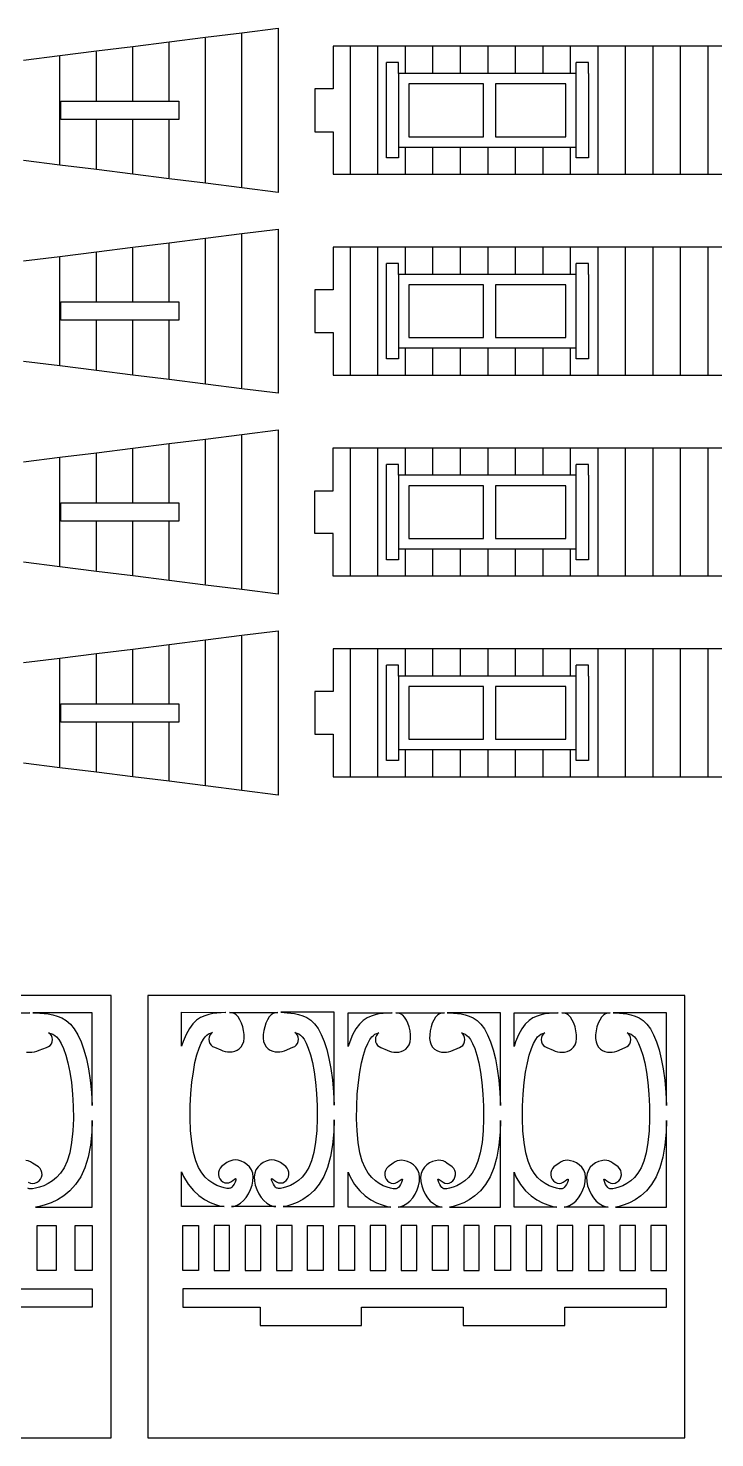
# Model space of a CAD drawing. Extents: x -737 to 847, y -331 to 352.
# Drawn here: x 34.1 to 146.4, y -322.7 to -92 of the extents above; entities that cross this region are included whole.
import ezdxf

# ---------------------------------------------------------------- set-up
doc = ezdxf.new("R2010")
doc.units = 0
doc.header["$MEASUREMENT"] = 0
doc.layers.add('CUT', color=7, linetype='CONTINUOUS')
doc.layers.add('ENGRAVE', color=1, linetype='CONTINUOUS')

msp = doc.modelspace()

# ---------------------------------------------------------------- linework, layer by layer
at = {"layer": 'CUT'}
for points in [[(33.32, -97.2), (39.27, -96.46), (45.22, -95.71), (51.18, -94.97), (57.13, -94.22), (63.08, -93.48), (69.04, -92.73), (74.99, -91.99), (74.99, -118.86), (69.04, -118.11), (63.08, -117.37), (57.13, -116.62), (51.18, -115.88), (45.22, -115.13), (39.27, -114.39), (33.32, -113.64)], [(149.8, -94.94), (145.3, -94.94), (140.8, -94.94), (136.3, -94.94), (131.8, -94.94), (127.3, -94.94), (122.8, -94.94), (118.3, -94.94), (113.8, -94.94), (109.3, -94.94), (104.8, -94.94), (100.3, -94.94), (95.8, -94.94), (91.3, -94.94), (86.8, -94.94), (83.99, -94.94), (83.99, -101.93), (80.99, -101.93), (80.99, -108.92), (83.99, -108.92), (83.99, -115.9), (86.8, -115.9), (91.3, -115.9), (95.8, -115.9), (100.3, -115.9), (104.8, -115.9), (109.3, -115.9), (113.8, -115.9), (118.3, -115.9), (122.8, -115.9), (127.3, -115.9), (131.8, -115.9), (136.3, -115.9), (140.8, -115.9), (145.3, -115.9), (149.8, -115.9)], [(33.32, -130.07), (39.27, -129.33), (45.22, -128.58), (51.18, -127.84), (57.13, -127.09), (63.08, -126.35), (69.04, -125.6), (74.99, -124.86), (74.99, -151.73), (69.04, -150.98), (63.08, -150.24), (57.13, -149.49), (51.18, -148.75), (45.22, -148), (39.27, -147.26), (33.32, -146.51)], [(149.8, -127.81), (145.3, -127.81), (140.8, -127.81), (136.3, -127.81), (131.8, -127.81), (127.3, -127.81), (122.8, -127.81), (118.3, -127.81), (113.8, -127.81), (109.3, -127.81), (104.8, -127.81), (100.3, -127.81), (95.8, -127.81), (91.3, -127.81), (86.8, -127.81), (83.99, -127.81), (83.99, -134.8), (80.99, -134.8), (80.99, -141.79), (83.99, -141.79), (83.99, -148.77), (86.8, -148.77), (91.3, -148.77), (95.8, -148.77), (100.3, -148.77), (104.8, -148.77), (109.3, -148.77), (113.8, -148.77), (118.3, -148.77), (122.8, -148.77), (127.3, -148.77), (131.8, -148.77), (136.3, -148.77), (140.8, -148.77), (145.3, -148.77), (149.8, -148.77)], [(33.32, -162.94), (39.27, -162.2), (45.22, -161.45), (51.18, -160.71), (57.13, -159.96), (63.08, -159.22), (69.04, -158.47), (74.99, -157.73), (74.99, -184.6), (69.04, -183.85), (63.08, -183.11), (57.13, -182.36), (51.18, -181.62), (45.22, -180.87), (39.27, -180.13), (33.32, -179.38)], [(149.8, -181.64), (145.3, -181.64), (140.8, -181.64), (136.3, -181.64), (131.8, -181.64), (127.3, -181.64), (122.8, -181.64), (118.3, -181.64), (113.8, -181.64), (109.3, -181.64), (104.8, -181.64), (100.3, -181.64), (95.8, -181.64), (91.3, -181.64), (86.8, -181.64), (83.99, -181.64), (83.99, -174.66), (80.99, -174.66), (80.99, -167.67), (83.99, -167.67), (83.99, -160.68), (86.8, -160.68), (91.3, -160.68), (95.8, -160.68), (100.3, -160.68), (104.8, -160.68), (109.3, -160.68), (113.8, -160.68), (118.3, -160.68), (122.8, -160.68), (127.3, -160.68), (131.8, -160.68), (136.3, -160.68), (140.8, -160.68), (145.3, -160.68), (149.8, -160.68)], [(33.32, -195.81), (39.27, -195.07), (45.22, -194.32), (51.18, -193.58), (57.13, -192.83), (63.08, -192.09), (69.04, -191.34), (74.99, -190.6), (74.99, -217.47), (69.04, -216.72), (63.08, -215.98), (57.13, -215.23), (51.18, -214.49), (45.22, -213.74), (39.27, -213), (33.32, -212.25)], [(149.8, -193.55), (145.3, -193.55), (140.8, -193.55), (136.3, -193.55), (131.8, -193.55), (127.3, -193.55), (122.8, -193.55), (118.3, -193.55), (113.8, -193.55), (109.3, -193.55), (104.8, -193.55), (100.3, -193.55), (95.8, -193.55), (91.3, -193.55), (86.8, -193.55), (83.99, -193.55), (83.99, -200.54), (80.99, -200.54), (80.99, -207.53), (83.99, -207.53), (83.99, -214.51), (86.8, -214.51), (91.3, -214.51), (95.8, -214.51), (100.3, -214.51), (104.8, -214.51), (109.3, -214.51), (113.8, -214.51), (118.3, -214.51), (122.8, -214.51), (127.3, -214.51), (131.8, -214.51), (136.3, -214.51), (140.8, -214.51), (145.3, -214.51), (149.8, -214.51)], [(-87.43, -322.66), (47.66, -322.66), (47.66, -250.3), (-22.96, -250.3)], [(25.49, -253.1), (34.32, -253.1), (33.87, -253.17)], [(33.81, -259.54), (34.26, -259.57), (34.69, -259.55), (35.1, -259.48), (35.5, -259.37), (35.89, -259.24), (37.05, -258.79), (37.38, -258.65), (37.66, -258.44), (37.88, -258.17), (38.01, -257.85), (38.06, -257.5), (38.01, -257.16), (37.88, -256.84), (37.66, -256.56), (37.42, -256.38), (37.78, -256.48), (38.12, -256.63), (38.42, -256.81), (38.72, -257.07), (39.06, -257.49), (39.45, -258.11), (39.85, -258.96), (40.23, -260.04), (40.58, -261.32), (40.89, -262.82), (41.15, -264.52), (41.34, -266.4), (41.45, -268.4), (41.47, -270.44), (41.38, -272.44), (41.18, -274.32), (40.86, -276.01), (40.44, -277.41), (39.93, -278.5), (39.35, -279.37), (38.72, -280.06), (38.04, -280.62), (37.33, -281.06), (36.61, -281.41), (35.9, -281.67), (35.27, -281.83), (34.79, -281.9), (34.45, -281.91), (34.24, -281.89), (34.12, -281.85), (34.01, -281.79)], [(34.07, -280.85), (34.43, -280.98), (34.8, -281.02), (35.18, -280.97), (35.54, -280.83), (35.85, -280.61), (36.09, -280.32), (36.26, -279.99), (36.33, -279.62), (36.32, -279.25), (36.21, -278.9), (36.02, -278.58), (35.75, -278.31), (34.78, -277.69), (34.45, -277.51), (34.08, -277.36), (33.68, -277.27)]]:
    msp.add_lwpolyline(points, dxfattribs=at)
for points in [[(96.37, -101.11), (96.37, -109.74), (108.55, -109.74), (108.55, -101.11)], [(110.52, -101.11), (110.52, -109.74), (122.05, -109.74), (122.05, -101.11)], [(57.13, -103.92), (58.71, -103.92), (58.71, -106.92), (57.13, -106.92), (51.18, -106.92), (45.22, -106.92), (39.4, -106.92), (39.4, -103.92), (45.22, -103.92), (51.18, -103.92)], [(108.55, -133.98), (96.37, -133.98), (96.37, -142.61), (108.55, -142.61)], [(122.05, -142.61), (122.05, -133.98), (110.52, -133.98), (110.52, -142.61)], [(51.18, -139.79), (45.22, -139.79), (39.4, -139.79), (39.4, -136.79), (45.22, -136.79), (51.18, -136.79), (57.13, -136.79), (58.71, -136.79), (58.71, -139.79), (57.13, -139.79)], [(108.55, -166.85), (96.37, -166.85), (96.37, -175.48), (108.55, -175.48)], [(110.52, -175.48), (122.05, -175.48), (122.05, -166.85), (110.52, -166.85)], [(39.4, -172.66), (39.4, -169.66), (45.22, -169.66), (51.18, -169.66), (57.13, -169.66), (58.71, -169.66), (58.71, -172.66), (57.13, -172.66), (51.18, -172.66), (45.22, -172.66)], [(96.37, -208.35), (108.55, -208.35), (108.55, -199.72), (96.37, -199.72)], [(110.52, -208.35), (122.05, -208.35), (122.05, -199.72), (110.52, -199.72)], [(45.22, -205.53), (39.4, -205.53), (39.4, -202.53), (45.22, -202.53), (51.18, -202.53), (57.13, -202.53), (58.71, -202.53), (58.71, -205.53), (57.13, -205.53), (51.18, -205.53)], [(53.66, -322.66), (141.51, -322.66), (141.51, -250.3), (53.66, -250.3)], [(44.55, -268.3), (44.56, -253.09), (34.83, -253.09), (35.98, -253.16), (37.35, -253.29), (38.08, -253.43), (38.83, -253.64), (39.57, -253.95), (40.29, -254.39), (40.97, -254.98), (41.61, -255.75), (42.2, -256.71), (42.73, -257.84), (43.2, -259.15), (43.61, -260.63), (43.95, -262.3), (44.23, -264.15), (44.43, -266.17)], [(59.18, -258.57), (59.18, -253.03), (66.4, -253.04), (66.35, -253.04), (64.91, -253.16), (64.27, -253.24), (63.61, -253.37), (62.95, -253.58), (62.28, -253.89), (61.63, -254.33), (61.01, -254.93), (60.44, -255.7), (59.91, -256.65), (59.44, -257.78)], [(67.36, -284.83), (67.67, -284.79), (68.26, -284.59), (68.8, -284.28), (69.3, -283.85), (69.75, -283.32), (70.14, -282.71), (70.46, -282.04), (70.7, -281.34), (70.85, -280.64), (70.88, -279.97), (70.8, -279.34), (70.58, -278.79), (70.26, -278.32), (69.86, -277.93), (69.4, -277.62), (68.92, -277.4), (68.44, -277.25), (67.98, -277.19), (67.57, -277.21), (67.21, -277.31), (66.88, -277.45), (66.58, -277.63), (65.71, -278.25), (65.47, -278.52), (65.3, -278.84), (65.2, -279.2), (65.19, -279.57), (65.26, -279.93), (65.4, -280.27), (65.62, -280.55), (65.9, -280.77), (66.22, -280.91), (66.56, -280.96), (66.9, -280.92), (67.22, -280.79), (67.55, -280.57), (67.84, -280.35), (67.98, -280.25), (67.99, -280.25), (68.06, -280.29), (68.02, -280.48), (67.91, -280.81), (67.75, -281.14), (67.57, -281.43), (67.4, -281.63), (67.27, -281.74), (67.18, -281.79), (67.07, -281.83), (66.88, -281.86), (66.58, -281.85), (66.14, -281.77), (65.58, -281.61), (64.94, -281.35), (64.29, -281.01), (63.65, -280.56), (63.04, -280.01), (62.47, -279.31), (61.95, -278.45), (61.5, -277.35), (61.12, -275.95), (60.83, -274.27), (60.65, -272.38), (60.57, -270.38), (60.59, -268.34), (60.69, -266.34), (60.86, -264.46), (61.09, -262.76), (61.36, -261.27), (61.68, -259.98), (62.03, -258.91), (62.39, -258.06), (62.73, -257.43), (63.04, -257.02), (63.31, -256.76), (63.58, -256.57), (63.89, -256.43), (64.21, -256.33), (63.99, -256.51), (63.8, -256.78), (63.68, -257.1), (63.63, -257.45), (63.68, -257.79), (63.8, -258.11), (63.99, -258.39), (64.25, -258.6), (64.54, -258.73), (65.58, -259.18), (65.94, -259.32), (66.3, -259.42), (66.67, -259.49), (67.05, -259.52), (67.46, -259.48), (67.86, -259.38), (68.25, -259.22), (68.61, -258.98), (68.92, -258.67), (69.16, -258.28), (69.33, -257.81), (69.41, -257.26), (69.4, -256.65), (69.32, -256.01), (69.17, -255.38), (68.97, -254.78), (68.72, -254.24), (68.43, -253.79), (68.12, -253.47), (67.78, -253.24), (67.4, -253.11), (66.99, -253.04), (74.93, -253.04), (74.52, -253.11), (74.15, -253.24), (73.81, -253.47), (73.5, -253.79), (73.21, -254.24), (72.96, -254.78), (72.76, -255.38), (72.61, -256.01), (72.53, -256.65), (72.52, -257.26), (72.59, -257.81), (72.76, -258.28), (73.01, -258.67), (73.32, -258.98), (73.68, -259.22), (74.07, -259.38), (74.47, -259.48), (74.87, -259.52), (75.26, -259.49), (75.63, -259.42), (75.99, -259.32), (77.39, -258.73), (77.68, -258.6), (77.94, -258.39), (78.13, -258.11), (78.25, -257.79), (78.29, -257.45), (78.25, -257.1), (78.13, -256.78), (77.93, -256.51), (77.71, -256.33), (78.04, -256.43), (78.35, -256.57), (78.62, -256.76), (78.89, -257.02), (79.2, -257.43), (79.54, -258.06), (79.9, -258.91), (80.25, -259.98), (80.56, -261.27), (80.84, -262.76), (81.07, -264.46), (81.24, -266.34), (81.34, -268.34), (81.36, -270.38), (81.28, -272.38), (81.1, -274.27), (80.81, -275.95), (80.43, -277.35), (79.98, -278.45), (79.46, -279.31), (78.89, -280.01), (78.28, -280.56), (77.64, -281.01), (76.99, -281.35), (76.35, -281.61), (75.79, -281.77), (75.35, -281.85), (75.05, -281.86), (74.86, -281.83), (74.75, -281.79), (74.66, -281.74), (74.53, -281.63), (74.36, -281.43), (74.18, -281.14), (74.02, -280.81), (73.9, -280.48), (73.86, -280.29), (73.94, -280.25), (73.95, -280.25), (74.09, -280.35), (74.38, -280.57), (74.71, -280.79), (75.03, -280.92), (75.37, -280.96), (75.71, -280.91), (76.03, -280.77), (76.3, -280.55), (76.52, -280.27), (76.67, -279.93), (76.74, -279.57), (76.73, -279.2), (76.63, -278.84), (76.46, -278.52), (76.22, -278.25), (75.35, -277.63), (75.05, -277.45), (74.72, -277.31), (74.35, -277.21), (73.95, -277.19), (73.49, -277.25), (73.01, -277.4), (72.52, -277.62), (72.07, -277.93), (71.67, -278.32), (71.34, -278.79), (71.13, -279.34), (71.04, -279.97), (71.08, -280.64), (71.23, -281.34), (71.47, -282.04), (71.79, -282.71), (72.18, -283.32), (72.63, -283.85), (73.12, -284.28), (73.67, -284.59), (74.26, -284.79), (74.57, -284.83)], [(84.13, -268.23), (84.14, -253.03), (75.39, -253.03), (76.43, -253.11), (77.66, -253.24), (78.31, -253.37), (78.98, -253.58), (79.65, -253.89), (80.3, -254.33), (80.91, -254.93), (81.49, -255.7), (82.01, -256.65), (82.49, -257.78), (82.91, -259.09), (83.28, -260.58), (83.59, -262.25), (83.84, -264.1), (84.02, -266.11)], [(86.41, -258.62), (86.41, -253.09), (93.63, -253.1), (93.58, -253.1), (92.14, -253.22), (91.5, -253.29), (90.84, -253.43), (90.18, -253.64), (89.51, -253.95), (88.86, -254.39), (88.25, -254.98), (87.67, -255.75), (87.15, -256.71), (86.67, -257.84)], [(94.59, -284.89), (94.9, -284.85), (95.49, -284.65), (96.03, -284.33), (96.53, -283.91), (96.98, -283.38), (97.37, -282.77), (97.69, -282.1), (97.93, -281.4), (98.08, -280.7), (98.11, -280.02), (98.03, -279.4), (97.82, -278.85), (97.49, -278.38), (97.09, -277.99), (96.63, -277.68), (96.15, -277.45), (95.67, -277.31), (95.21, -277.25), (94.81, -277.27), (94.44, -277.36), (94.11, -277.51), (93.81, -277.69), (92.94, -278.31), (92.7, -278.58), (92.53, -278.9), (92.43, -279.25), (92.42, -279.62), (92.49, -279.99), (92.64, -280.32), (92.86, -280.61), (93.13, -280.83), (93.45, -280.97), (93.79, -281.02), (94.13, -280.98), (94.45, -280.85), (94.78, -280.62), (95.07, -280.41), (95.21, -280.31), (95.22, -280.31), (95.3, -280.34), (95.25, -280.54), (95.14, -280.87), (94.98, -281.2), (94.8, -281.49), (94.63, -281.69), (94.5, -281.79), (94.41, -281.85), (94.3, -281.89), (94.11, -281.91), (93.81, -281.9), (93.37, -281.83), (92.81, -281.67), (92.17, -281.41), (91.52, -281.06), (90.88, -280.62), (90.27, -280.06), (89.7, -279.37), (89.18, -278.5), (88.73, -277.41), (88.35, -276.01), (88.06, -274.32), (87.88, -272.44), (87.8, -270.44), (87.82, -268.4), (87.92, -266.4), (88.09, -264.52), (88.32, -262.82), (88.59, -261.32), (88.91, -260.04), (89.26, -258.96), (89.62, -258.11), (89.96, -257.49), (90.27, -257.07), (90.54, -256.81), (90.81, -256.63), (91.12, -256.48), (91.44, -256.38), (91.23, -256.56), (91.03, -256.84), (90.91, -257.16), (90.87, -257.5), (90.91, -257.85), (91.03, -258.17), (91.22, -258.44), (91.48, -258.65), (91.77, -258.79), (92.81, -259.24), (93.17, -259.37), (93.53, -259.48), (93.9, -259.55), (94.28, -259.57), (94.69, -259.54), (95.09, -259.44), (95.48, -259.27), (95.84, -259.04), (96.15, -258.73), (96.4, -258.34), (96.56, -257.87), (96.64, -257.31), (96.63, -256.7), (96.55, -256.07), (96.4, -255.43), (96.2, -254.83), (95.95, -254.29), (95.66, -253.85), (95.35, -253.52), (95.01, -253.3), (94.63, -253.17), (94.22, -253.1), (102.17, -253.1), (101.75, -253.17), (101.38, -253.3), (101.04, -253.52), (100.73, -253.85), (100.44, -254.29), (100.19, -254.83), (99.99, -255.43), (99.84, -256.07), (99.76, -256.7), (99.75, -257.31), (99.82, -257.87), (99.99, -258.34), (100.24, -258.73), (100.55, -259.04), (100.91, -259.27), (101.3, -259.44), (101.7, -259.54), (102.1, -259.57), (102.49, -259.55), (102.86, -259.48), (103.22, -259.37), (104.62, -258.79), (104.91, -258.65), (105.17, -258.44), (105.36, -258.17), (105.48, -257.85), (105.52, -257.5), (105.48, -257.16), (105.36, -256.84), (105.16, -256.56), (104.95, -256.38), (105.27, -256.48), (105.58, -256.63), (105.85, -256.81), (106.12, -257.07), (106.43, -257.49), (106.77, -258.11), (107.13, -258.96), (107.48, -260.04), (107.79, -261.32), (108.07, -262.82), (108.3, -264.52), (108.47, -266.4), (108.57, -268.4), (108.59, -270.44), (108.51, -272.44), (108.33, -274.32), (108.04, -276.01), (107.66, -277.41), (107.21, -278.5), (106.69, -279.37), (106.12, -280.06), (105.51, -280.62), (104.87, -281.06), (104.22, -281.41), (103.58, -281.67), (103.02, -281.83), (102.58, -281.9), (102.28, -281.91), (102.09, -281.89), (101.98, -281.85), (101.89, -281.79), (101.76, -281.69), (101.59, -281.49), (101.41, -281.2), (101.25, -280.87), (101.13, -280.54), (101.09, -280.34), (101.17, -280.31), (101.18, -280.31), (101.32, -280.41), (101.61, -280.62), (101.94, -280.85), (102.26, -280.98), (102.6, -281.02), (102.94, -280.97), (103.26, -280.83), (103.53, -280.61), (103.75, -280.32), (103.9, -279.99), (103.97, -279.62), (103.96, -279.25), (103.86, -278.9), (103.69, -278.58), (103.45, -278.31), (102.58, -277.69), (102.28, -277.51), (101.95, -277.36), (101.58, -277.27), (101.18, -277.25), (100.72, -277.31), (100.24, -277.45), (99.75, -277.68), (99.3, -277.99), (98.9, -278.38), (98.57, -278.85), (98.36, -279.4), (98.27, -280.02), (98.31, -280.7), (98.46, -281.4), (98.7, -282.1), (99.02, -282.77), (99.41, -283.38), (99.86, -283.91), (100.36, -284.33), (100.9, -284.65), (101.49, -284.85), (101.8, -284.89)], [(111.36, -268.29), (111.37, -253.09), (102.62, -253.09), (103.66, -253.16), (104.89, -253.29), (105.54, -253.43), (106.21, -253.64), (106.88, -253.95), (107.53, -254.39), (108.14, -254.98), (108.72, -255.75), (109.24, -256.71), (109.72, -257.84), (110.14, -259.15), (110.51, -260.63), (110.82, -262.3), (111.07, -264.15), (111.25, -266.17)], [(113.56, -258.62), (113.56, -253.09), (120.77, -253.1), (120.72, -253.1), (119.28, -253.22), (118.65, -253.29), (117.99, -253.43), (117.32, -253.64), (116.65, -253.95), (116.01, -254.39), (115.39, -254.98), (114.82, -255.75), (114.29, -256.71), (113.81, -257.84)], [(121.74, -284.89), (122.05, -284.85), (122.64, -284.65), (123.18, -284.33), (123.67, -283.91), (124.12, -283.38), (124.51, -282.77), (124.84, -282.1), (125.08, -281.4), (125.22, -280.7), (125.26, -280.02), (125.17, -279.4), (124.96, -278.85), (124.64, -278.38), (124.24, -277.99), (123.78, -277.68), (123.3, -277.45), (122.81, -277.31), (122.36, -277.25), (121.95, -277.27), (121.59, -277.36), (121.26, -277.51), (120.95, -277.69), (120.09, -278.31), (119.85, -278.58), (119.67, -278.9), (119.57, -279.25), (119.56, -279.62), (119.63, -279.99), (119.78, -280.32), (120, -280.61), (120.28, -280.83), (120.59, -280.97), (120.93, -281.02), (121.28, -280.98), (121.6, -280.85), (121.92, -280.62), (122.21, -280.41), (122.35, -280.31), (122.37, -280.31), (122.44, -280.34), (122.4, -280.54), (122.29, -280.87), (122.12, -281.2), (121.94, -281.49), (121.77, -281.69), (121.65, -281.79), (121.55, -281.85), (121.44, -281.89), (121.26, -281.91), (120.95, -281.9), (120.52, -281.83), (119.95, -281.67), (119.32, -281.41), (118.66, -281.06), (118.02, -280.62), (117.41, -280.06), (116.85, -279.37), (116.33, -278.5), (115.87, -277.41), (115.49, -276.01), (115.21, -274.32), (115.02, -272.44), (114.94, -270.44), (114.96, -268.4), (115.06, -266.4), (115.23, -264.52), (115.46, -262.82), (115.74, -261.32), (116.06, -260.04), (116.4, -258.96), (116.76, -258.11), (117.11, -257.49), (117.41, -257.07), (117.69, -256.81), (117.96, -256.63), (118.26, -256.48), (118.59, -256.38), (118.37, -256.56), (118.17, -256.84), (118.05, -257.16), (118.01, -257.5), (118.05, -257.85), (118.17, -258.17), (118.37, -258.44), (118.62, -258.65), (118.92, -258.79), (119.96, -259.24), (120.31, -259.37), (120.67, -259.48), (121.04, -259.55), (121.43, -259.57), (121.83, -259.54), (122.23, -259.44), (122.62, -259.27), (122.98, -259.04), (123.29, -258.73), (123.54, -258.34), (123.71, -257.87), (123.79, -257.31), (123.78, -256.7), (123.69, -256.07), (123.55, -255.43), (123.34, -254.83), (123.09, -254.29), (122.81, -253.85), (122.49, -253.52), (122.15, -253.3), (121.78, -253.17), (121.37, -253.1), (129.31, -253.1), (128.9, -253.17), (128.52, -253.3), (128.18, -253.52), (127.87, -253.85), (127.59, -254.29), (127.34, -254.83), (127.13, -255.43), (126.98, -256.07), (126.9, -256.7), (126.89, -257.31), (126.97, -257.87), (127.14, -258.34), (127.39, -258.73), (127.7, -259.04), (128.06, -259.27), (128.44, -259.44), (128.85, -259.54), (129.25, -259.57), (129.64, -259.55), (130.01, -259.48), (130.37, -259.37), (131.76, -258.79), (132.06, -258.65), (132.31, -258.44), (132.5, -258.17), (132.63, -257.85), (132.67, -257.5), (132.63, -257.16), (132.5, -256.84), (132.31, -256.56), (132.09, -256.38), (132.41, -256.48), (132.72, -256.63), (132.99, -256.81), (133.26, -257.07), (133.57, -257.49), (133.92, -258.11), (134.27, -258.96), (134.62, -260.04), (134.94, -261.32), (135.22, -262.82), (135.44, -264.52), (135.62, -266.4), (135.72, -268.4), (135.73, -270.44), (135.65, -272.44), (135.47, -274.32), (135.19, -276.01), (134.81, -277.41), (134.35, -278.5), (133.83, -279.37), (133.26, -280.06), (132.66, -280.62), (132.02, -281.06), (131.36, -281.41), (130.72, -281.67), (130.16, -281.83), (129.73, -281.9), (129.42, -281.91), (129.24, -281.89), (129.12, -281.85), (129.03, -281.79), (128.91, -281.69), (128.74, -281.49), (128.55, -281.2), (128.39, -280.87), (128.28, -280.54), (128.24, -280.34), (128.31, -280.31), (128.32, -280.31), (128.46, -280.41), (128.76, -280.62), (129.08, -280.85), (129.4, -280.98), (129.74, -281.02), (130.08, -280.97), (130.4, -280.83), (130.68, -280.61), (130.9, -280.32), (131.05, -279.99), (131.12, -279.62), (131.1, -279.25), (131.01, -278.9), (130.83, -278.58), (130.59, -278.31), (129.72, -277.69), (129.42, -277.51), (129.09, -277.36), (128.73, -277.27), (128.32, -277.25), (127.86, -277.31), (127.38, -277.45), (126.9, -277.68), (126.44, -277.99), (126.04, -278.38), (125.72, -278.85), (125.5, -279.4), (125.42, -280.02), (125.45, -280.7), (125.6, -281.4), (125.84, -282.1), (126.16, -282.77), (126.56, -283.38), (127, -283.91), (127.5, -284.33), (128.04, -284.65), (128.63, -284.85), (128.94, -284.89)], [(138.5, -268.29), (138.51, -253.09), (129.76, -253.09), (130.8, -253.16), (132.03, -253.29), (132.69, -253.43), (133.36, -253.64), (134.02, -253.95), (134.67, -254.39), (135.29, -254.98), (135.86, -255.75), (136.39, -256.71), (136.86, -257.84), (137.29, -259.15), (137.65, -260.63), (137.96, -262.3), (138.21, -264.15), (138.4, -266.17)], [(35.25, -284.89), (44.56, -284.89), (44.56, -270.71), (44.47, -272.66), (44.25, -274.76), (43.88, -276.71), (43.35, -278.46), (42.66, -279.96), (41.83, -281.21), (40.89, -282.23), (39.89, -283.06), (38.86, -283.7), (37.83, -284.19), (36.84, -284.55), (35.92, -284.79)], [(75.77, -284.83), (84.14, -284.83), (84.14, -270.65), (84.06, -272.6), (83.86, -274.7), (83.53, -276.65), (83.05, -278.4), (82.43, -279.9), (81.68, -281.15), (80.84, -282.17), (79.94, -283), (79.01, -283.64), (78.09, -284.13), (77.2, -284.49), (76.37, -284.73)], [(103, -284.89), (111.37, -284.89), (111.37, -270.71), (111.29, -272.66), (111.09, -274.76), (110.76, -276.71), (110.28, -278.46), (109.66, -279.96), (108.91, -281.21), (108.07, -282.23), (107.17, -283.06), (106.24, -283.7), (105.32, -284.19), (104.43, -284.55), (103.6, -284.79)], [(130.14, -284.89), (138.51, -284.89), (138.51, -270.71), (138.44, -272.66), (138.23, -274.76), (137.9, -276.71), (137.43, -278.46), (136.8, -279.96), (136.06, -281.21), (135.21, -282.23), (134.31, -283.06), (133.39, -283.7), (132.46, -284.19), (131.57, -284.55), (130.74, -284.79)], [(59.18, -284.83), (59.18, -279.14), (59.5, -279.9), (60.25, -281.15), (61.09, -282.17), (61.99, -283), (62.92, -283.64), (63.84, -284.13), (64.73, -284.49), (65.56, -284.73), (66.16, -284.83)], [(86.41, -284.89), (86.41, -279.2), (86.73, -279.96), (87.48, -281.21), (88.32, -282.23), (89.22, -283.06), (90.15, -283.7), (91.07, -284.19), (91.96, -284.55), (92.79, -284.79), (93.39, -284.89)], [(113.56, -284.89), (113.56, -279.2), (113.87, -279.96), (114.62, -281.21), (115.46, -282.23), (116.36, -283.06), (117.29, -283.7), (118.22, -284.19), (119.11, -284.55), (119.93, -284.79), (120.54, -284.89)], [(38.66, -295.3), (35.56, -295.3), (35.56, -287.89), (38.66, -287.89)], [(41.76, -295.3), (41.76, -287.89), (44.56, -287.89), (44.56, -295.3)], [(59.37, -287.89), (61.92, -287.89), (61.92, -295.3), (59.37, -295.3)], [(64.48, -295.3), (67.03, -295.3), (67.03, -287.89), (64.48, -287.89)], [(69.58, -295.3), (72.14, -295.3), (72.14, -287.89), (69.58, -287.89)], [(74.69, -295.3), (77.24, -295.3), (77.24, -287.89), (74.69, -287.89)], [(79.79, -295.3), (79.79, -287.89), (82.35, -287.89), (82.35, -295.3)], [(84.9, -295.3), (84.9, -287.89), (87.45, -287.89), (87.45, -295.3)], [(90.01, -295.3), (92.56, -295.3), (92.56, -287.89), (90.01, -287.89)], [(95.11, -295.3), (97.67, -295.3), (97.67, -287.89), (95.11, -287.89)], [(100.22, -295.3), (100.22, -287.89), (102.77, -287.89), (102.77, -295.3)], [(105.32, -295.3), (107.88, -295.3), (107.88, -287.89), (105.32, -287.89)], [(110.43, -295.3), (110.43, -287.89), (112.98, -287.89), (112.98, -295.3)], [(115.54, -295.3), (118.09, -295.3), (118.09, -287.89), (115.54, -287.89)], [(120.64, -295.3), (123.19, -295.3), (123.19, -287.89), (120.64, -287.89)], [(125.75, -295.3), (128.3, -295.3), (128.3, -287.89), (125.75, -287.89)], [(130.85, -295.3), (133.41, -295.3), (133.41, -287.89), (130.85, -287.89)], [(135.96, -295.3), (138.51, -295.3), (138.51, -287.89), (135.96, -287.89)], [(-16.86, -301.3), (-16.86, -298.3), (44.56, -298.3), (44.56, -301.3), (32.65, -301.3), (32.65, -304.3), (17.64, -304.3), (17.64, -301.3), (2.63, -301.3), (2.63, -304.3), (-12.38, -304.3), (-12.38, -301.3)], [(59.37, -301.3), (72, -301.3), (72, -304.3), (88.63, -304.3), (88.63, -301.3), (105.26, -301.3), (105.26, -304.3), (121.88, -304.3), (121.88, -301.3), (138.51, -301.3), (138.51, -298.3), (59.37, -298.3)]]:
    msp.add_lwpolyline(points, close=True, dxfattribs=at)
at = {"layer": 'ENGRAVE'}
for points in [[(57.13, -103.87), (57.13, -94.34)], [(63.08, -117.25), (63.08, -93.6)], [(69.04, -117.99), (69.04, -92.85)], [(39.27, -114.27), (39.27, -96.58)], [(45.22, -103.87), (45.22, -95.83)], [(51.18, -103.87), (51.18, -95.09)], [(86.8, -115.9), (86.8, -94.94)], [(91.3, -115.9), (91.3, -94.94)], [(95.8, -99.4), (95.8, -94.94)], [(100.3, -99.4), (100.3, -94.94)], [(104.8, -99.4), (104.8, -94.94)], [(109.3, -99.4), (109.3, -94.94)], [(113.8, -99.4), (113.8, -94.94)], [(118.3, -99.4), (118.3, -94.94)], [(122.8, -99.4), (122.8, -94.94)], [(127.3, -115.9), (127.3, -94.94)], [(131.8, -115.9), (131.8, -94.94)], [(136.3, -115.9), (136.3, -94.94)], [(140.8, -115.9), (140.8, -94.94)], [(145.3, -115.9), (145.3, -94.94)], [(94.66, -97.62), (92.69, -97.62)], [(92.69, -113.22), (92.69, -97.62)], [(94.66, -99.4), (94.66, -97.62)], [(123.75, -99.4), (123.75, -97.62)], [(125.73, -97.62), (123.75, -97.62)], [(125.73, -99.4), (125.73, -97.62)], [(94.66, -99.4), (94.66, -111.44)], [(95.8, -99.4), (94.66, -99.4)], [(100.3, -99.4), (95.8, -99.4)], [(104.8, -99.4), (100.3, -99.4)], [(109.3, -99.4), (104.8, -99.4)], [(113.8, -99.4), (109.3, -99.4)], [(118.3, -99.4), (113.8, -99.4)], [(122.8, -99.4), (118.3, -99.4)], [(123.75, -99.4), (122.8, -99.4)], [(123.75, -111.44), (123.75, -99.4)], [(125.73, -99.4), (125.73, -111.44)], [(45.22, -115.01), (45.22, -106.99)], [(51.18, -115.76), (51.18, -106.99)], [(57.13, -116.5), (57.13, -106.99)], [(94.66, -111.44), (94.66, -113.22)], [(94.66, -111.44), (95.8, -111.44)], [(95.8, -115.9), (95.8, -111.44)], [(95.8, -111.44), (100.3, -111.44)], [(100.3, -115.9), (100.3, -111.44)], [(100.3, -111.44), (104.8, -111.44)], [(104.8, -115.9), (104.8, -111.44)], [(104.8, -111.44), (109.3, -111.44)], [(109.3, -115.9), (109.3, -111.44)], [(109.3, -111.44), (113.8, -111.44)], [(113.8, -111.44), (118.3, -111.44)], [(113.8, -115.9), (113.8, -111.44)], [(118.3, -111.44), (122.8, -111.44)], [(118.3, -115.9), (118.3, -111.44)], [(122.8, -111.44), (123.75, -111.44)], [(122.8, -115.9), (122.8, -111.44)], [(123.75, -113.22), (123.75, -111.44)], [(125.73, -111.44), (125.73, -113.22)], [(94.66, -113.22), (92.69, -113.22)], [(125.73, -113.22), (123.75, -113.22)], [(63.08, -150.12), (63.08, -126.47)], [(69.04, -150.86), (69.04, -125.72)], [(45.22, -136.74), (45.22, -128.7)], [(51.18, -136.74), (51.18, -127.96)], [(57.13, -136.74), (57.13, -127.21)], [(86.8, -148.77), (86.8, -127.81)], [(91.3, -148.77), (91.3, -127.81)], [(95.8, -132.27), (95.8, -127.81)], [(100.3, -132.27), (100.3, -127.81)], [(104.8, -132.27), (104.8, -127.81)], [(109.3, -132.27), (109.3, -127.81)], [(113.8, -132.27), (113.8, -127.81)], [(118.3, -132.27), (118.3, -127.81)], [(122.8, -132.27), (122.8, -127.81)], [(127.3, -148.77), (127.3, -127.81)], [(131.8, -148.77), (131.8, -127.81)], [(136.3, -148.77), (136.3, -127.81)], [(140.8, -148.77), (140.8, -127.81)], [(145.3, -148.77), (145.3, -127.81)], [(39.27, -147.14), (39.27, -129.45)], [(92.69, -146.09), (92.69, -130.49)], [(94.66, -130.49), (92.69, -130.49)], [(94.66, -132.27), (94.66, -130.49)], [(123.75, -132.27), (123.75, -130.49)], [(125.73, -130.49), (123.75, -130.49)], [(125.73, -132.27), (125.73, -130.49)], [(94.66, -132.27), (94.66, -144.31)], [(95.8, -132.27), (94.66, -132.27)], [(100.3, -132.27), (95.8, -132.27)], [(104.8, -132.27), (100.3, -132.27)], [(109.3, -132.27), (104.8, -132.27)], [(113.8, -132.27), (109.3, -132.27)], [(118.3, -132.27), (113.8, -132.27)], [(122.8, -132.27), (118.3, -132.27)], [(123.75, -132.27), (122.8, -132.27)], [(123.75, -144.31), (123.75, -132.27)], [(125.73, -132.27), (125.73, -144.31)], [(45.22, -147.88), (45.22, -139.86)], [(51.18, -148.63), (51.18, -139.86)], [(57.13, -149.37), (57.13, -139.86)], [(94.66, -144.31), (94.66, -146.09)], [(94.66, -144.31), (95.8, -144.31)], [(95.8, -144.31), (100.3, -144.31)], [(95.8, -148.77), (95.8, -144.31)], [(100.3, -148.77), (100.3, -144.31)], [(100.3, -144.31), (104.8, -144.31)], [(104.8, -144.31), (109.3, -144.31)], [(104.8, -148.77), (104.8, -144.31)], [(109.3, -144.31), (113.8, -144.31)], [(109.3, -148.77), (109.3, -144.31)], [(113.8, -148.77), (113.8, -144.31)], [(113.8, -144.31), (118.3, -144.31)], [(118.3, -144.31), (122.8, -144.31)], [(118.3, -148.77), (118.3, -144.31)], [(122.8, -144.31), (123.75, -144.31)], [(122.8, -148.77), (122.8, -144.31)], [(123.75, -146.09), (123.75, -144.31)], [(125.73, -144.31), (125.73, -146.09)], [(94.66, -146.09), (92.69, -146.09)], [(125.73, -146.09), (123.75, -146.09)], [(69.04, -183.73), (69.04, -158.59)], [(51.18, -169.61), (51.18, -160.83)], [(57.13, -169.61), (57.13, -160.08)], [(63.08, -182.99), (63.08, -159.34)], [(86.8, -181.64), (86.8, -160.68)], [(91.3, -181.64), (91.3, -160.68)], [(95.8, -165.14), (95.8, -160.68)], [(100.3, -165.14), (100.3, -160.68)], [(104.8, -165.14), (104.8, -160.68)], [(109.3, -165.14), (109.3, -160.68)], [(113.8, -165.14), (113.8, -160.68)], [(118.3, -165.14), (118.3, -160.68)], [(122.8, -165.14), (122.8, -160.68)], [(127.3, -181.64), (127.3, -160.68)], [(131.8, -181.64), (131.8, -160.68)], [(136.3, -181.64), (136.3, -160.68)], [(140.8, -181.64), (140.8, -160.68)], [(145.3, -181.64), (145.3, -160.68)], [(39.27, -180.01), (39.27, -162.32)], [(45.22, -169.61), (45.22, -161.57)], [(92.69, -178.96), (92.69, -163.36)], [(94.66, -163.36), (92.69, -163.36)], [(94.66, -165.14), (94.66, -163.36)], [(125.73, -163.36), (123.75, -163.36)], [(123.75, -165.14), (123.75, -163.36)], [(125.73, -165.14), (125.73, -163.36)], [(94.66, -165.14), (94.66, -177.18)], [(95.8, -165.14), (94.66, -165.14)], [(100.3, -165.14), (95.8, -165.14)], [(104.8, -165.14), (100.3, -165.14)], [(109.3, -165.14), (104.8, -165.14)], [(113.8, -165.14), (109.3, -165.14)], [(118.3, -165.14), (113.8, -165.14)], [(122.8, -165.14), (118.3, -165.14)], [(123.75, -165.14), (122.8, -165.14)], [(123.75, -177.18), (123.75, -165.14)], [(125.73, -165.14), (125.73, -177.18)], [(45.22, -180.75), (45.22, -172.73)], [(51.18, -181.5), (51.18, -172.73)], [(57.13, -182.24), (57.13, -172.73)], [(94.66, -177.18), (95.8, -177.18)], [(94.66, -177.18), (94.66, -178.96)], [(95.8, -177.18), (100.3, -177.18), (104.8, -177.18)], [(95.8, -181.64), (95.8, -177.18)], [(100.3, -181.64), (100.3, -177.18)], [(104.8, -177.18), (109.3, -177.18)], [(104.8, -181.64), (104.8, -177.18)], [(109.3, -177.18), (113.8, -177.18)], [(109.3, -181.64), (109.3, -177.18)], [(113.8, -181.64), (113.8, -177.18)], [(113.8, -177.18), (118.3, -177.18)], [(118.3, -177.18), (122.8, -177.18)], [(118.3, -181.64), (118.3, -177.18)], [(122.8, -177.18), (123.75, -177.18)], [(122.8, -181.64), (122.8, -177.18)], [(123.75, -178.96), (123.75, -177.18)], [(125.73, -177.18), (125.73, -178.96)], [(94.66, -178.96), (92.69, -178.96)], [(125.73, -178.96), (123.75, -178.96)], [(51.18, -202.48), (51.18, -193.7)], [(57.13, -202.48), (57.13, -192.95)], [(63.08, -215.86), (63.08, -192.21)], [(69.04, -216.6), (69.04, -191.46)], [(86.8, -214.51), (86.8, -193.55)], [(91.3, -214.51), (91.3, -193.55)], [(95.8, -198.01), (95.8, -193.55)], [(100.3, -198.01), (100.3, -193.55)], [(104.8, -198.01), (104.8, -193.55)], [(109.3, -198.01), (109.3, -193.55)], [(113.8, -198.01), (113.8, -193.55)], [(118.3, -198.01), (118.3, -193.55)], [(122.8, -198.01), (122.8, -193.55)], [(127.3, -214.51), (127.3, -193.55)], [(131.8, -214.51), (131.8, -193.55)], [(136.3, -214.51), (136.3, -193.55)], [(140.8, -214.51), (140.8, -193.55)], [(145.3, -214.51), (145.3, -193.55)], [(39.27, -212.88), (39.27, -195.19)], [(45.22, -202.48), (45.22, -194.44)], [(94.66, -196.23), (92.69, -196.23)], [(92.69, -211.84), (92.69, -196.23)], [(94.66, -198.01), (94.66, -196.23)], [(95.8, -198.01), (94.66, -198.01)], [(94.66, -198.01), (94.66, -210.05)], [(100.3, -198.01), (95.8, -198.01)], [(104.8, -198.01), (100.3, -198.01)], [(109.3, -198.01), (104.8, -198.01)], [(113.8, -198.01), (109.3, -198.01)], [(118.3, -198.01), (113.8, -198.01)], [(122.8, -198.01), (118.3, -198.01)], [(123.75, -198.01), (122.8, -198.01)], [(123.75, -198.01), (123.75, -196.23)], [(125.73, -196.23), (123.75, -196.23)], [(123.75, -210.05), (123.75, -198.01)], [(125.73, -198.01), (125.73, -196.23)], [(125.73, -198.01), (125.73, -210.05)], [(45.22, -213.62), (45.22, -205.6)], [(51.18, -214.37), (51.18, -205.6)], [(57.13, -215.11), (57.13, -205.6)], [(94.66, -211.84), (92.69, -211.84)], [(94.66, -210.05), (94.66, -211.84)], [(94.66, -210.05), (95.8, -210.05)], [(95.8, -210.05), (100.3, -210.05)], [(95.8, -214.51), (95.8, -210.05)], [(100.3, -214.51), (100.3, -210.05)], [(100.3, -210.05), (104.8, -210.05)], [(104.8, -210.05), (109.3, -210.05)], [(104.8, -214.51), (104.8, -210.05)], [(109.3, -210.05), (113.8, -210.05)], [(109.3, -214.51), (109.3, -210.05)], [(113.8, -210.05), (118.3, -210.05)], [(113.8, -214.51), (113.8, -210.05)], [(118.3, -210.05), (122.8, -210.05)], [(118.3, -214.51), (118.3, -210.05)], [(122.8, -210.05), (123.75, -210.05)], [(122.8, -214.51), (122.8, -210.05)], [(123.75, -211.84), (123.75, -210.05)], [(125.73, -211.84), (123.75, -211.84)], [(125.73, -210.05), (125.73, -211.84)]]:
    msp.add_lwpolyline(points, dxfattribs=at)

doc.saveas('drawing.dxf')
